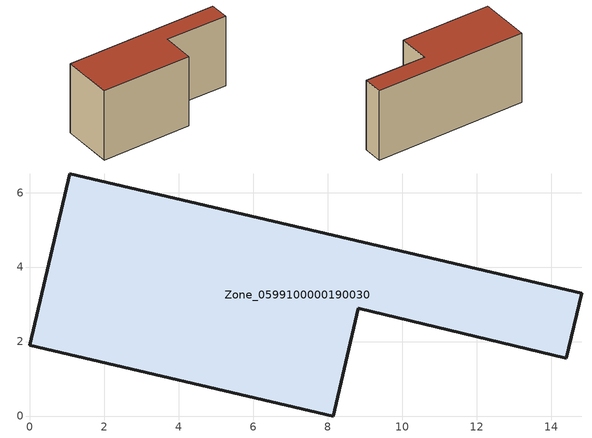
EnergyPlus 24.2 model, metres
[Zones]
Zone_0599100000190030
 floor ground (C_G): 0,1.9 1.07,6.5 14.81,3.29 14.4,1.55 8.82,2.89 8.14,0 z0
 wall outside (C_F): 14.4,1.55 14.81,3.29 1.07,6.5 0,1.9 8.14,0 8.82,2.89 14.4,1.55 z0:6.78
 roof outside (C_R): 8.14,0 8.82,2.89 14.4,1.55 14.81,3.29 1.07,6.5 0,1.9 z6.78
[BUILDING]
Pand.0599100000190030: North Axis=0; Terrain=City; Loads Convergence Tolerance Value=0.04; Temperature Convergence Tolerance Value=0.4; Solar Distribution=FullExterior; Maximum Number of Warmup Days=25; Minimum Number of Warmup Days=1
[Site:Location]
Rotterdam.The.Hague.AP_ZH_NLD Design_Conditions: Latitude=51.96; Longitude=4.45; Time Zone=1; Elevation=-4.5
[SITE:GROUNDTEMPERATURE:BUILDINGSURFACE]
18, 18, 18, 18, 18, 18, 18, 18, 18, 18, 18, 18
[MATERIAL] Thermal Absorptance=0.9; Solar Absorptance=0.7; Visible Absorptance=0.7
Name | Roughness | Thickness | Conductivity | Density | Specific Heat
G.TI.1946 | MediumSmooth | 0.15 | 1 | 540 | 1210
F.TI.1946 | Rough | 0.3 | 0.857143 | 1920 | 840
R.TI.1946 | MediumRough | 0.2 | 0.1 | 1500 | 1000
[CONSTRUCTION]
C_G: G.TI.1946
C_F: F.TI.1946
C_R: R.TI.1946
[ZONE]
Zone_0599100000190030: Type=1; Multiplier=1; Ceiling Height=Autocalculate; Volume=Autocalculate; Floor Area=autocalculate; Part of Total Floor Area=Yes
[ZONEINFILTRATION:DESIGNFLOWRATE]
Infil_Zone_0599100000190030: Zone or ZoneList or Space or SpaceList=Zone_0599100000190030; Schedule=AlwaysOn; Design Flow Rate Calculation Method=Flow/Area; Flow Rate per Floor Area=0.003; Constant Term Coefficient=1; Temperature Term Coefficient=0; Velocity Term Coefficient=0; Velocity Squared Term Coefficient=0
[HVACTEMPLATE:ZONE:IDEALLOADSAIRSYSTEM]
Zone_0599100000190030: Maximum Heating Supply Air Temperature=50; Minimum Cooling Supply Air Temperature=13; Maximum Heating Supply Air Humidity Ratio=0.0156; Minimum Cooling Supply Air Humidity Ratio=0.0077; Heating Limit=NoLimit; Cooling Limit=NoLimit; Dehumidification Control Type=ConstantSensibleHeatRatio; Cooling Sensible Heat Ratio=0.7; Dehumidification Setpoint=60; Humidification Control Type=None; Humidification Setpoint=30; Outdoor Air Method=None; Outdoor Air Flow Rate per Person=0.00944; Outdoor Air Flow Rate per Zone Floor Area=0; Outdoor Air Flow Rate per Zone=0; Demand Controlled Ventilation Type=None; Outdoor Air Economizer Type=NoEconomizer; Heat Recovery Type=None; Sensible Heat Recovery Effectiveness=0.7; Latent Heat Recovery Effectiveness=0.65
[ZONECONTROL:THERMOSTAT]
ThermostatControl_Zone_0599100000190030: Zone or ZoneList=Zone_0599100000190030; Control Type Schedule=DualSetpointControlType; Control 1=Thermostat_Zone_0599100000190030; Temperature Difference Between Cutout And Setpoint=0
[THERMOSTATSETPOINT:DUALSETPOINT]
Thermostat_Zone_0599100000190030: Heating Setpoint Temperature Schedule=HeatingSetpoint_Zone_0599100000190030; Cooling Setpoint Temperature Schedule=CoolingSetpoint_Zone_0599100000190030
[SCHEDULE:COMPACT]
HeatingSetpoint_Zone_0599100000190030: Through: 12/31, For: AllDays, Until: 24:00, 21
CoolingSetpoint_Zone_0599100000190030: Through: 12/31, For: AllDays, Until: 24:00, 24
DualSetpointControlType: Through: 12/31, For: AllDays, Until: 24:00, 4
AlwaysOn: Through: 12/31, For: AllDays, Until: 24:00, 1
